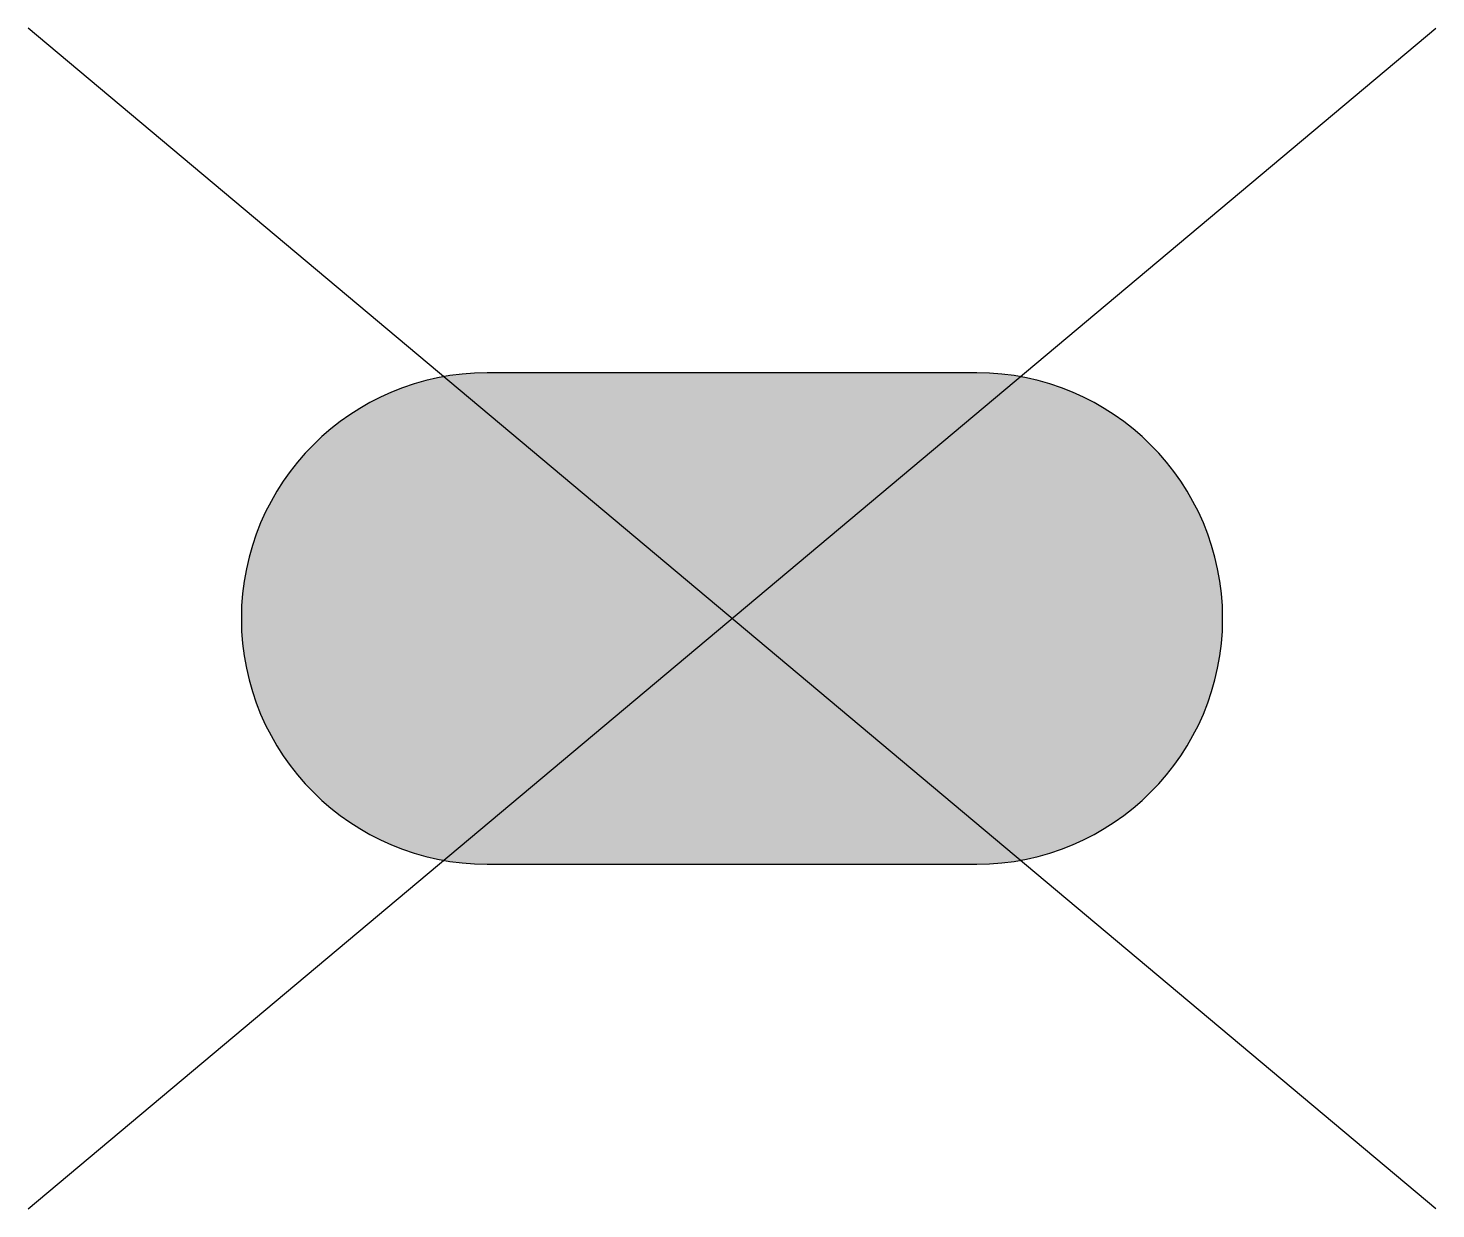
# Model space of a CAD drawing. Header units: metres. Extents: x -0.64 to 0.64, y -0.54 to 0.54.
import ezdxf

# ---------------------------------------------------------------- set-up
doc = ezdxf.new("R2010")
doc.units = ezdxf.units.M

msp = doc.modelspace()

# ---------------------------------------------------------------- hatches: boundary and pattern name
msp.add_hatch(color=256).paths.add_polyline_path([(0.2241, 0.225), (-0.2241, 0.225, 1), (-0.2241, -0.225), (0.2241, -0.225, 1)])

# ---------------------------------------------------------------- linework, layer by layer
for p, q in [((-0.6442, -0.5406), (0.6442, 0.5406)), ((0.6442, -0.5406), (-0.6442, 0.5406))]:
    msp.add_line(p, q)
at = {"flags": 128}
msp.add_lwpolyline([(0.2241, -0.225, 1), (0.2241, 0.225), (-0.2241, 0.225, 1), (-0.2241, -0.225)], format="xyb", close=True, dxfattribs=at)

doc.saveas('drawing.dxf')
